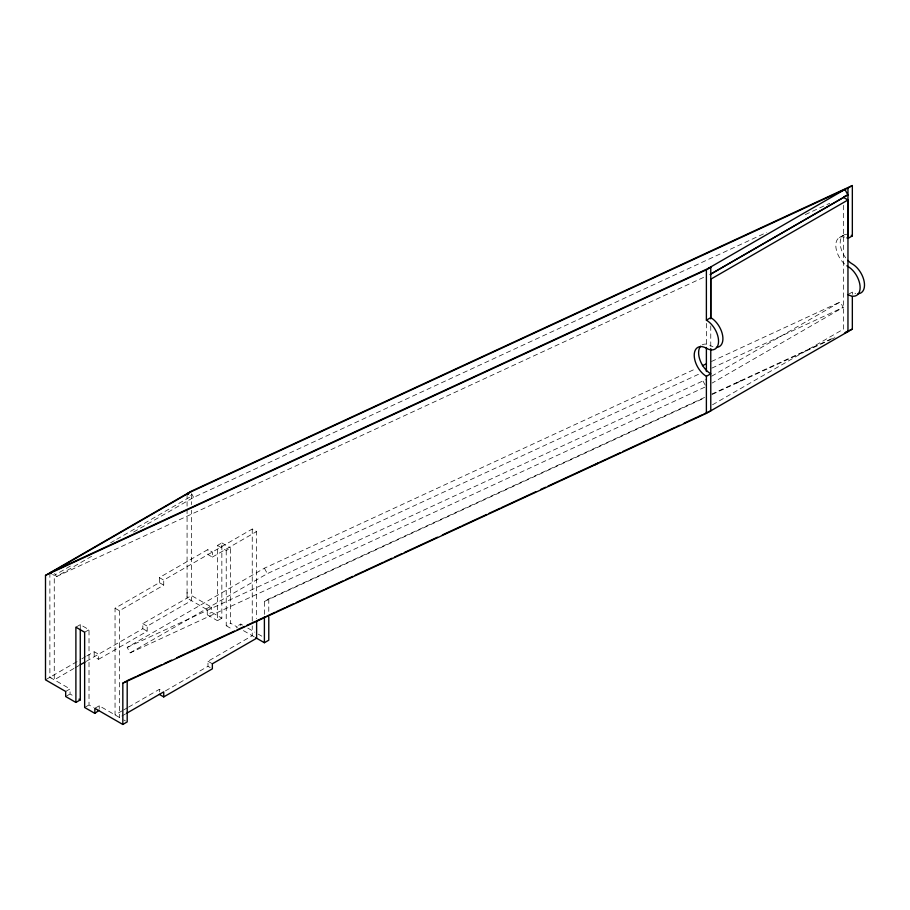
<?xml version="1.0" encoding="UTF-8"?>
<svg xmlns="http://www.w3.org/2000/svg" width="910" height="910" viewBox="0 0 910 910"><rect width="100%" height="100%" fill="white"/><g stroke="black" fill="none" stroke-linecap="round" stroke-linejoin="round"><path stroke-width="0.68" stroke-dasharray="4.55 3.41" d="M221.847 618.163L217.467 620.688L217.467 545.443L221.847 542.917L221.847 618.163L211.632 612.259L211.632 607.209L207.252 609.734L187.073 598.086L187.073 591.557M52.609 574.415L54.259 575.37L71.401 565.463M110.599 542.838L114.273 540.711M116.73 539.3L191.453 496.155L190.088 495.37M54.657 573.346L56.42 576.61L91.944 556.101M133.599 532.054L193.614 497.406L766.573 232.494M122.429 710.653L115.047 714.919L115.047 608.233L159.352 582.639L159.352 577.588L207.992 549.515L212.36 552.04L212.36 557.091L207.992 554.565L207.992 549.515M75.894 627.183L80.273 624.647L89.021 629.709L89.021 704.954L93.491 707.536M159.352 577.588L163.732 580.114L252.241 529.017L256.62 531.542L256.62 618.584M115.047 608.233L119.415 610.758L163.732 585.164L163.732 580.114M212.36 557.091L256.62 531.542M84.641 632.234L89.021 629.709M217.467 545.443L226.226 550.493L230.605 547.968L230.605 623.213L237.624 627.263M45.5 679.827L80.649 659.534M81.877 658.817L85.574 656.69M86.803 655.973L94.196 651.708L98.564 654.244L98.564 659.295L94.196 656.77L94.196 651.708M86.257 661.342L142.825 628.685L142.825 623.634L191.453 595.561L211.632 607.209M73.949 668.452L54.259 679.827L54.259 575.37M75.177 667.747L78.874 665.608M98.564 659.295L147.204 631.221L147.204 626.16L191.453 600.611L191.453 510.271M704.727 387.194L130.13 652.857L127.195 647.408L264.4 568.204L695.991 368.652M839.373 237.578L843.741 235.042M130.13 652.857L267.324 573.641L698.914 374.101M65.679 691.475L70.059 688.95L70.059 694L73.892 696.218M65.679 696.525L70.059 694M207.252 609.734L207.252 614.796L211.632 612.259M264.4 614.352L264.4 601.442L268.78 598.916L705.546 396.976M84.641 707.48L89.021 704.954M226.226 550.493L226.226 625.739L230.605 623.213M94.856 708.321L99.235 705.796L120.211 717.899M242.56 625.068L240.809 624.055L236.441 626.581L236.441 627.843M123.658 709.948L127.354 707.809M128.583 707.104L159.352 689.336L161.548 690.599M165.438 690.883L207.992 666.313L207.992 661.263L252.241 635.703L252.241 625.887M847.961 294.578L852.34 292.053A17.199 9.93 60 0 0 855.684 293.441M121.883 716.022L125.569 713.895M127.195 647.408L705.534 379.732M711.654 376.194L840.283 301.938L843.206 307.387L712.132 383.053M736.793 383.03L741.161 380.505M712.519 404.779L843.593 329.101L843.593 204.534M805.282 214.601L829.795 203.26M56.42 576.61L705.5 276.504M711.449 361.498L840.283 301.938M711.802 368.14L843.206 307.387M711.688 394.132L834.97 337.132M264.4 601.442L704.852 397.795M712.223 394.394L830.591 339.658M831.751 339.123L834.072 338.054M221.847 542.917L230.605 547.968M247.804 628.093L254.789 632.131M258.292 634.145L261.784 636.17M243.425 630.619L254.425 636.966M159.352 582.639L163.732 585.164M207.252 614.796L217.467 620.688M226.226 625.739L231.97 629.06M142.825 623.634L147.204 626.16M207.992 661.263L212.36 663.788M142.825 628.685L147.204 631.221M207.992 666.313L210.176 667.576M49.879 572.845L49.879 677.302L51.142 678.03M49.879 677.302L70.059 688.95M123.703 719.924L125.455 720.925M703.077 381.142L706.012 386.591M264.4 568.204L267.324 573.641M191.862 494.141L193.614 497.406M852.34 292.053L852.34 294.374M710.767 325.905L710.767 348.553M706.387 323.38L706.387 346.027M268.78 598.916L268.78 611.816M252.241 529.017L252.241 624.476M240.809 624.055L240.809 625.636M191.453 493.709L191.453 504.629M187.073 493.629L187.073 507.746M187.073 509.156L187.073 598.086M159.352 689.336L159.352 691.862M119.415 610.758L119.415 717.444M99.235 705.796L99.235 708.64M80.273 624.647L80.273 629.356M702.167 344.867A17.199 9.93 60 0 1 710.767 345.709A17.199 9.93 60 0 0 712.974 346.755M845.686 257.849A17.199 9.93 60 0 1 846.755 234.245M844.616 264.025A17.199 9.93 60 0 1 835.812 245.45A17.199 9.93 60 0 1 844.616 237.032"/><path stroke-width="1.36" d="M135.84 676.665L127.195 680.657L127.195 721.937L122.827 724.462L122.827 683.183L706.387 413.367L706.387 376.319A17.199 9.93 60 0 1 694.228 355.264A17.199 9.93 60 0 1 706.387 348.246A17.199 9.93 60 0 0 718.547 341.227A17.199 9.93 60 0 0 706.387 320.161L706.387 269.804L710.767 267.278L710.767 317.635A17.199 9.93 60 0 1 722.574 335.176A17.199 9.93 60 0 1 716.352 347.37M847.961 238.431L847.961 188.063L852.34 185.538L852.34 235.895L847.961 238.431A17.199 9.93 60 0 0 846.869 237.851M80.273 629.356L80.273 699.892L75.894 702.429L65.679 696.525L65.679 691.475L45.5 679.827L45.5 575.37L191.453 491.104L852.34 185.538M53.485 571.173L190.69 491.957M707.741 268.677L844.935 189.462L847.87 194.911L710.664 274.115M710.062 274.547L843.593 197.459L847.961 199.984L847.961 331.627L844.491 333.242M847.961 199.984L710.767 279.199L710.767 318.83M80.103 664.903L85.028 662.059M706.387 320.161L710.767 317.635M122.827 683.183L126.103 681.294M75.894 702.429L75.894 627.183L84.641 632.234L84.641 707.48L94.856 713.372L99.235 710.221M706.387 376.319L710.767 373.794A17.199 9.93 60 0 1 700.074 360.258A17.199 9.93 60 0 1 700.586 346.198M126.808 713.178L163.732 691.862L163.732 696.912L159.352 694.387M163.732 696.912L212.36 668.839L212.36 663.788L256.62 638.24L256.62 621.393M255.664 637.683L264.4 642.722L268.78 640.196L268.78 616.98M595.208 464.771L598.496 462.883M706.387 413.367L852.34 329.101L852.34 296.683M847.961 188.063L187.073 493.629L188.438 494.414M843.991 196.696L847.87 194.911M710.767 267.278L49.879 572.845L51.244 573.63M45.5 575.37L706.387 269.804M702.429 365.672L706.296 363.886M845.39 332.321L852.34 329.101M137.069 676.096L161.752 664.675M164.221 663.538L171.626 660.114M176.563 657.839L185.208 653.835M186.436 653.266L195.081 649.274M196.31 648.705L225.93 635.009M227.17 634.441L234.575 631.017M237.044 629.868L244.449 626.444M246.917 625.307L255.551 621.314M256.791 620.745L265.424 616.753M266.664 616.172L275.298 612.18M276.538 611.611L285.171 607.618M286.4 607.05L293.771 603.648M296.228 602.511L304.827 598.53M306.056 597.961L324.472 589.441M325.7 588.884L342.899 580.933M345.356 579.795L352.727 576.383M355.184 575.245L363.772 571.275M365.001 570.707L383.428 562.187M384.657 561.618L392.028 558.217M394.485 557.079L401.856 553.667M404.302 552.541L437.471 537.207M442.385 534.932L460.801 526.412M462.03 525.843L486.6 514.491M489.057 513.354L500.102 508.246M501.33 507.678L535.717 491.775M540.631 489.5L545.545 487.237M548.002 486.099L559.058 480.98M560.287 480.423L598.359 462.815M599.588 462.246L606.538 459.038M607.698 458.503L620.438 452.611M622.747 451.542L641.277 442.965M642.437 442.431L655.177 436.55M656.337 436.004L660.967 433.865M662.127 433.331L669.077 430.123M670.238 429.588L674.867 427.438M676.028 426.904L679.497 425.3M684.127 423.161L696.867 417.269M698.027 416.735L702.657 414.596M703.817 414.05L710.767 410.842L710.767 348.553M78.988 699.164L80.273 699.892M122.827 724.462L94.856 708.321L94.856 713.372M706.387 347.449L706.387 371.507M264.4 616.923L264.4 642.722M847.87 260.408A17.199 9.93 60 0 0 852.34 263.98A17.199 9.93 60 0 1 864.159 281.52A17.199 9.93 60 0 1 857.925 293.714M851.248 235.326A17.199 9.93 60 0 1 852.34 235.895M847.961 294.578A17.199 9.93 60 0 0 860.121 287.56A17.199 9.93 60 0 0 847.961 266.505A17.199 9.93 60 0 1 846.869 265.811"/></g></svg>
